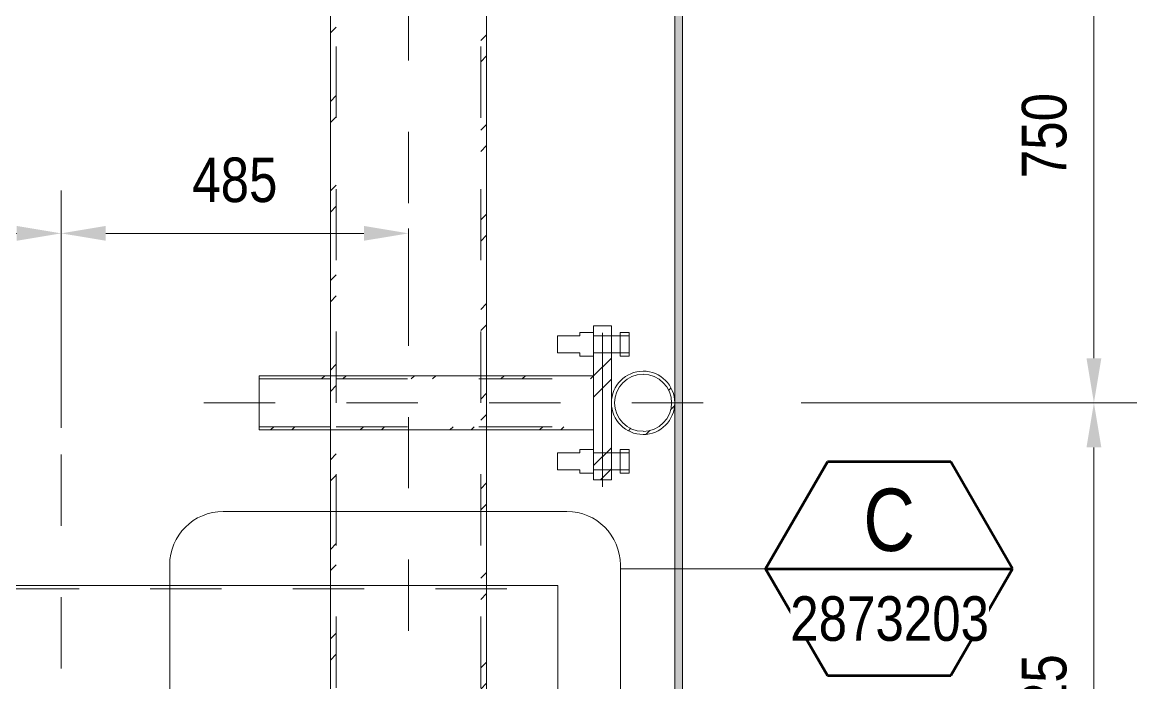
# Model space of a CAD drawing. Header units: metres. Extents: x -1109.9 to -1078.3, y 2.7 to 25.4.
# Drawn here: x -1096.538 to -1094.976, y 22.018 to 22.945 of the extents above; entities that cross this region are included whole.
import ezdxf

# ---------------------------------------------------------------- set-up
doc = ezdxf.new("R2010")
doc.units = ezdxf.units.M
doc.linetypes.add('JacobsCenter', pattern=[0.015, 0.009, -0.0015, 0.003, -0.0015])
doc.linetypes.add('JacobsDash', pattern=[0.0045, 0.003, -0.0015])
doc.layers.get('Defpoints').update_dxf_attribs({"color": 41})
for name, color, linetype, lineweight in [('A-ANNO-DIMS', 7, 'Continuous', 9), ('A-ANNO-SYMB', 7, 'Continuous', 9), ('A-DETL', 7, 'Continuous', 13), ('A-GENM', 7, 'Continuous', 35), ('A-SIGN', 7, 'Continuous', 9), ('S-BEAM', 7, 'Continuous', 50), ('S-BEAM-HDLN', 7, 'JacobsDash', 18), ('S-FSTN', 7, 'Continuous', 18)]:
    doc.layers.add(name, color=color, linetype=linetype, lineweight=lineweight)
doc.styles.add('Arial Narrow', font='ARIALN.TTF', dxfattribs={"height": 0.0625})
doc.styles.add('Arial Narrow_1', font='ARIALN.TTF', dxfattribs={"height": 0.0875})
doc.dimstyles.new('Dimension_Standard_O__mm_', dxfattribs={"dimscale": 0.3048, "dimtxt": 0.063964, "dimasz": 0.205052, "dimexe": 0.19685, "dimexo": 0.123031, "dimgap": 0.123031, "dimtad": 1, "dimdec": 0, "dimlfac": 1000, "dimzin": 0, "dimdsep": 46, "dimtxsty": 'Arial Narrow', "dimsah": 1, "dimcen": 0.09, "dimaunit": 1, "dimadec": 4, "dimazin": 0, "dimtfac": 1, "dimtdec": 4, "dimtix": 1, "dimtmove": 0, "dimatfit": 3, "dimfxl": 1, "dimtvp": 1, "dimtfill": 1, "dimtolj": 1, "dimtzin": 0, "dimlwd": 18, "dimlwe": 18, "dimarcsym": 2})
pattern_1 = [(45, (-1107.369, 22.258), (-0.0628618, 0.0628618), []), (45, (-1107.369, 22.354), (-0.0628618, 0.0628618), [])]

# ---------------------------------------------------------------- blocks, each defined once
blk = doc.blocks.new('T2D_STATIC SIGN BRACKET_BR-8_ - SIGN BRACKET 400x400-9299522-DRG-2873202 - TRUSS TYPE T1')
at = {"layer": 'A-GENM', "lineweight": 9}
h = blk.add_hatch(dxfattribs=at)
h.set_pattern_fill('FP_2', color=256, style=0, pattern_type=2)
h.set_pattern_definition(pattern_1)
h.paths.add_polyline_path([(-1107.1855, 22.3667), (-1107.174, 22.3682), (-1107.1633, 22.3726), (-1107.1541, 22.3797), (-1107.147, 22.3889), (-1107.1426, 22.3996), (-1107.1411, 22.4111), (-1107.1426, 22.4226), (-1107.147, 22.4333), (-1107.1541, 22.4426), (-1107.1633, 22.4496), (-1107.174, 22.4541), (-1107.1855, 22.4556), (-1107.197, 22.4541), (-1107.2078, 22.4496), (-1107.217, 22.4426), (-1107.224, 22.4333), (-1107.2285, 22.4226), (-1107.23, 22.4111), (-1107.2285, 22.3996), (-1107.224, 22.3889), (-1107.217, 22.3797), (-1107.2078, 22.3726), (-1107.197, 22.3682)])
h.paths.add_polyline_path([(-1107.1855, 22.3712), (-1107.1959, 22.3725), (-1107.2055, 22.3765), (-1107.2138, 22.3829), (-1107.2201, 22.3911), (-1107.2241, 22.4008), (-1107.2255, 22.4111), (-1107.2241, 22.4215), (-1107.2201, 22.4311), (-1107.2132, 22.4398), (-1107.2055, 22.4457), (-1107.1959, 22.4497), (-1107.1855, 22.4511), (-1107.1752, 22.4497), (-1107.1656, 22.4457), (-1107.1573, 22.4394), (-1107.1509, 22.4311), (-1107.1469, 22.4215), (-1107.1456, 22.4111), (-1107.1469, 22.4008), (-1107.1509, 22.3911), (-1107.1573, 22.3829), (-1107.1656, 22.3765), (-1107.1752, 22.3725)])
at = {"layer": 'S-BEAM-HDLN', "linetype": 'Continuous', "lineweight": 9}
h = blk.add_hatch(dxfattribs=at)
h.set_pattern_fill('FP_2', color=256, style=0, pattern_type=2)
h.set_pattern_definition(pattern_1)
h.paths.add_polyline_path([(-1107.6158, 20.6111), (-1107.6158, 25.1111), (-1107.624, 25.1111), (-1107.624, 20.6111)])
h.paths.add_polyline_path([(-1107.4131, 20.6111), (-1107.4049, 20.6111), (-1107.4049, 25.1111), (-1107.4131, 25.1111), (-1107.4131, 20.727)])
h = blk.add_hatch(dxfattribs=at)
h.set_pattern_fill('FP_2', color=256, style=0, pattern_type=2)
h.set_pattern_definition(pattern_1)
h.paths.add_polyline_path([(-1107.724, 22.3731), (-1107.2549, 22.3731), (-1107.2549, 22.3776), (-1107.724, 22.3776)])
h.paths.add_polyline_path([(-1107.2549, 22.4447), (-1107.2549, 22.4492), (-1107.724, 22.4492), (-1107.724, 22.4447), (-1107.3034, 22.4447)])
at = {"layer": 'S-FSTN', "lineweight": 9}
h = blk.add_hatch(dxfattribs=at)
h.set_pattern_fill('FP_2', color=256, style=0, pattern_type=2)
h.set_pattern_definition(pattern_1)
h.paths.add_polyline_path([(-1107.2549, 22.3031), (-1107.2299, 22.3031), (-1107.2299, 22.5192), (-1107.2549, 22.5192), (-1107.2549, 22.3608)])
at = {"layer": 'A-GENM', "lineweight": 13}
for p, q in [((-1107.624, 23.1275), (-1107.624, 22.4447)), ((-1107.4049, 22.4447), (-1107.4049, 23.1275)), ((-1107.2299, 22.5192), (-1107.2549, 22.5192)), ((-1107.2549, 22.5192), (-1107.2549, 22.4447)), ((-1107.2299, 22.3031), (-1107.2299, 22.5192)), ((-1107.6158, 22.4492), (-1107.724, 22.4492)), ((-1107.724, 22.4492), (-1107.724, 22.4447)), ((-1107.724, 22.4111), (-1107.724, 22.4447)), ((-1107.624, 22.4446), (-1107.624, 22.3776)), ((-1107.4131, 22.4492), (-1107.6157, 22.4492)), ((-1107.2549, 22.4492), (-1107.413, 22.4492)), ((-1107.4049, 22.3776), (-1107.4049, 22.4446)), ((-1107.2549, 22.4447), (-1107.2549, 22.4492)), ((-1107.2549, 22.4446), (-1107.2549, 22.3776)), ((-1107.724, 22.3776), (-1107.724, 22.4111)), ((-1107.724, 22.3775), (-1107.724, 22.3731)), ((-1107.624, 22.3775), (-1107.624, 21.6197)), ((-1107.4049, 21.6197), (-1107.4049, 22.3775)), ((-1107.2549, 22.3775), (-1107.2549, 22.3031)), ((-1107.2549, 22.3731), (-1107.2549, 22.3775)), ((-1107.724, 22.3731), (-1107.6158, 22.3731)), ((-1107.6157, 22.3731), (-1107.4131, 22.3731)), ((-1107.413, 22.3731), (-1107.2549, 22.3731)), ((-1107.2549, 22.3031), (-1107.2299, 22.3031))]:
    blk.add_line(p, q, dxfattribs=at)
for radius, start, end in [(0.0444, 90, 270), (0.0445, 270, 90), (0.0399, 90, 270), (0.04, 270, 90)]:
    blk.add_arc((-1107.1855, 22.4111), radius, start, end, dxfattribs=at)
at = {"layer": 'S-BEAM-HDLN', "lineweight": 13}
for p, q in [((-1107.6158, 25.1111), (-1107.6158, 21.1502)), ((-1107.4131, 25.1111), (-1107.4131, 21.1502)), ((-1107.724, 22.4447), (-1107.6158, 22.4447)), ((-1107.6157, 22.4447), (-1107.4131, 22.4447)), ((-1107.413, 22.4447), (-1107.2549, 22.4447)), ((-1107.724, 22.3776), (-1107.6158, 22.3776)), ((-1107.6157, 22.3776), (-1107.4131, 22.3776)), ((-1107.413, 22.3776), (-1107.2549, 22.3776))]:
    blk.add_line(p, q, dxfattribs=at)
at = {"layer": 'S-FSTN', "lineweight": 13}
for p, q in [((-1107.274, 22.5052), (-1107.3057, 22.5052)), ((-1107.3057, 22.5052), (-1107.3057, 22.4812)), ((-1107.2549, 22.5099), (-1107.274, 22.5099)), ((-1107.274, 22.5099), (-1107.274, 22.5052)), ((-1107.2549, 22.5052), (-1107.2549, 22.5099)), ((-1107.2049, 22.5052), (-1107.2549, 22.5052)), ((-1107.2049, 22.5099), (-1107.2176, 22.5099)), ((-1107.2176, 22.5099), (-1107.2176, 22.4764)), ((-1107.2049, 22.4764), (-1107.2049, 22.5099)), ((-1107.2049, 22.4812), (-1107.2049, 22.5052)), ((-1107.3057, 22.4812), (-1107.274, 22.4812)), ((-1107.274, 22.4812), (-1107.274, 22.4764)), ((-1107.274, 22.4764), (-1107.2549, 22.4764)), ((-1107.2549, 22.4764), (-1107.2549, 22.4812)), ((-1107.2549, 22.4812), (-1107.2049, 22.4812)), ((-1107.2176, 22.4764), (-1107.2049, 22.4764)), ((-1107.274, 22.3411), (-1107.3057, 22.3411)), ((-1107.3057, 22.3411), (-1107.3057, 22.3171)), ((-1107.2549, 22.3458), (-1107.274, 22.3458)), ((-1107.274, 22.3458), (-1107.274, 22.3411)), ((-1107.2549, 22.3411), (-1107.2549, 22.3458)), ((-1107.2049, 22.3411), (-1107.2549, 22.3411)), ((-1107.2049, 22.3458), (-1107.2176, 22.3458)), ((-1107.2176, 22.3458), (-1107.2176, 22.3123)), ((-1107.2049, 22.3123), (-1107.2049, 22.3458)), ((-1107.2049, 22.3171), (-1107.2049, 22.3411)), ((-1107.3057, 22.3171), (-1107.274, 22.3171)), ((-1107.274, 22.3171), (-1107.274, 22.3123)), ((-1107.2549, 22.3123), (-1107.2549, 22.3171)), ((-1107.2549, 22.3171), (-1107.2049, 22.3171)), ((-1107.274, 22.3123), (-1107.2549, 22.3123)), ((-1107.2176, 22.3123), (-1107.2049, 22.3123))]:
    blk.add_line(p, q, dxfattribs=at)
blk = doc.blocks.new('N5S-AWS-001 SIGN4 - N5S-AWS-001 SIGN-9299525-DRG-2873202 - TRUSS TYPE T1')
at = {"layer": 'A-SIGN', "true_color": 0xc0c0c0}
blk.add_hatch(color=9, dxfattribs=at).paths.add_polyline_path([(-1107.1303, 20.6112), (-1107.1303, 25.1111), (-1107.1408, 25.1111), (-1107.1408, 20.6112)])
at = {"layer": 'A-SIGN', "lineweight": 18}
for p, q in [((-1107.1408, 25.1111), (-1107.1408, 20.6112)), ((-1107.1303, 20.6112), (-1107.1303, 25.1111))]:
    blk.add_line(p, q, dxfattribs=at)
blk = doc.blocks.new('WGA22_Str_Fra_Steel_CHS - 273_1x4_8 CHS-V8-DRG-2873202 - TRUSS TYPE T1')
at = {"layer": 'A-DETL', "linetype": 'JacobsDash', "lineweight": 18}
blk.add_line((-1110.4765, 22.1501), (-1107.3051, 22.1501), dxfattribs=at)
blk = doc.blocks.new('Drafting View - SheetRef-4900799-DRG-2873202 - TRUSS TYPE T1')
at = {"layer": 'A-ANNO-SYMB', "lineweight": 50}
for p, q in [((-1108.121, 23.7792), (-1108.2077, 23.6291)), ((-1107.9479, 23.7792), (-1108.121, 23.7792)), ((-1107.8613, 23.6292), (-1107.9479, 23.7792)), ((-1108.2077, 23.6292), (-1107.8613, 23.6292)), ((-1108.2077, 23.6291), (-1108.1211, 23.4792)), ((-1107.9479, 23.4792), (-1107.8613, 23.6292)), ((-1108.1211, 23.4792), (-1107.9479, 23.4792))]:
    blk.add_line(p, q, dxfattribs=at)
blk = doc.blocks.new('DIMBLOCK26-DRG-2873202 - TRUSS TYPE T1')
at = {"layer": 'A-ANNO-DIMS', "color": 0, "lineweight": 18, "transparency": 16777216}
for p, q in [((-1095.4463, 22.4111), (-1094.9757, 22.4111)), ((-1095.0357, 21.6486), (-1095.0357, 22.3486)), ((-1095.2031, 21.5861), (-1094.9757, 21.5861))]:
    blk.add_line(p, q, dxfattribs=at)
at = {"layer": 'A-ANNO-DIMS', "color": 0, "transparency": 16777216}
for points in [[(-1095.0461, 22.3486), (-1095.0253, 22.3486), (-1095.0357, 22.4111)], [(-1095.0461, 21.6486), (-1095.0253, 21.6486), (-1095.0357, 21.5861)]]:
    blk.add_solid(points, dxfattribs=at)
at = {"layer": 'Defpoints', "color": 0, "transparency": 16777216}
for p in [(-1095.4838, 22.4111), (-1095.0357, 22.4111), (-1095.2406, 21.5861)]:
    blk.add_point(p, dxfattribs=at)
at = {"layer": 'A-ANNO-DIMS', "color": 0, "lineweight": 18, "transparency": 16777216, "insert": (-1095.1051, 21.9986), "char_height": 0.0625, "width": 0.142549, "attachment_point": 5, "rotation": 90, "style": 'Arial Narrow', "bg_fill": 3, "box_fill_scale": 1.1, "bg_fill_color": 256, "bg_fill_true_color": 13158600, "bg_fill_transparency": 0}
blk.add_mtext('\\A1;825', dxfattribs=at)
blk = doc.blocks.new('DIMBLOCK27-DRG-2873202 - TRUSS TYPE T1')
at = {"layer": 'A-ANNO-DIMS', "color": 0, "lineweight": 18, "transparency": 16777216}
for p, q in [((-1095.4463, 23.1611), (-1094.9757, 23.1611)), ((-1095.0357, 22.4736), (-1095.0357, 23.0986)), ((-1095.4463, 22.4111), (-1094.9757, 22.4111))]:
    blk.add_line(p, q, dxfattribs=at)
at = {"layer": 'A-ANNO-DIMS', "color": 0, "transparency": 16777216}
for points in [[(-1095.0461, 23.0986), (-1095.0253, 23.0986), (-1095.0357, 23.1611)], [(-1095.0461, 22.4736), (-1095.0253, 22.4736), (-1095.0357, 22.4111)]]:
    blk.add_solid(points, dxfattribs=at)
at = {"layer": 'Defpoints', "color": 0, "transparency": 16777216}
for p in [(-1095.4838, 23.1611), (-1095.0357, 23.1611), (-1095.4838, 22.4111)]:
    blk.add_point(p, dxfattribs=at)
at = {"layer": 'A-ANNO-DIMS', "color": 0, "lineweight": 18, "transparency": 16777216, "insert": (-1095.1051, 22.7861), "char_height": 0.0625, "width": 0.142549, "attachment_point": 5, "rotation": 90, "style": 'Arial Narrow', "bg_fill": 3, "box_fill_scale": 1.1, "bg_fill_color": 256, "bg_fill_true_color": 13158600, "bg_fill_transparency": 0}
blk.add_mtext('\\A1;750', dxfattribs=at)
blk = doc.blocks.new('DIMBLOCK37-DRG-2873202 - TRUSS TYPE T1')
at = {"layer": 'A-ANNO-DIMS', "color": 0, "lineweight": 18, "transparency": 16777216}
for p, q in [((-1097.0838, 22.3759), (-1097.0838, 22.7089)), ((-1096.4838, 22.3759), (-1096.4838, 22.7089)), ((-1097.0213, 22.6489), (-1096.5463, 22.6489))]:
    blk.add_line(p, q, dxfattribs=at)
at = {"layer": 'A-ANNO-DIMS', "color": 0, "transparency": 16777216}
for points in [[(-1097.0213, 22.6593), (-1097.0213, 22.6385), (-1097.0838, 22.6489)], [(-1096.5463, 22.6593), (-1096.5463, 22.6385), (-1096.4838, 22.6489)]]:
    blk.add_solid(points, dxfattribs=at)
at = {"layer": 'Defpoints', "color": 0, "transparency": 16777216}
for p in [(-1096.4838, 22.6489), (-1097.0838, 22.3384), (-1096.4838, 22.3384)]:
    blk.add_point(p, dxfattribs=at)
at = {"layer": 'A-ANNO-DIMS', "color": 0, "lineweight": 18, "transparency": 16777216, "insert": (-1096.7838, 22.7183), "char_height": 0.0625, "width": 0.142549, "attachment_point": 5, "style": 'Arial Narrow', "bg_fill": 3, "box_fill_scale": 1.1, "bg_fill_color": 256, "bg_fill_true_color": 13158600, "bg_fill_transparency": 0}
blk.add_mtext('\\A1;600', dxfattribs=at)
blk = doc.blocks.new('DIMBLOCK38-DRG-2873202 - TRUSS TYPE T1')
at = {"layer": 'A-ANNO-DIMS', "color": 0, "lineweight": 18, "transparency": 16777216}
for p, q in [((-1096.4838, 22.3759), (-1096.4838, 22.7089)), ((-1096.4213, 22.6489), (-1096.0593, 22.6489)), ((-1095.9968, 22.6556), (-1095.9968, 22.5889))]:
    blk.add_line(p, q, dxfattribs=at)
at = {"layer": 'A-ANNO-DIMS', "color": 0, "transparency": 16777216}
for points in [[(-1096.4213, 22.6593), (-1096.4213, 22.6385), (-1096.4838, 22.6489)], [(-1096.0593, 22.6593), (-1096.0593, 22.6385), (-1095.9968, 22.6489)]]:
    blk.add_solid(points, dxfattribs=at)
at = {"layer": 'Defpoints', "color": 0, "transparency": 16777216}
for p in [(-1095.9968, 22.6931), (-1095.9968, 22.6489), (-1096.4838, 22.3384)]:
    blk.add_point(p, dxfattribs=at)
at = {"layer": 'A-ANNO-DIMS', "color": 0, "lineweight": 18, "transparency": 16777216, "insert": (-1096.2403, 22.7236), "char_height": 0.0625, "width": 0.142549, "attachment_point": 5, "style": 'Arial Narrow', "bg_fill": 3, "box_fill_scale": 1.1, "bg_fill_color": 256, "bg_fill_true_color": 13158600, "bg_fill_transparency": 0}
blk.add_mtext('\\A1;485\u200e', dxfattribs=at)

msp = doc.modelspace()

# ---------------------------------------------------------------- linework, layer by layer
at = {"layer": 'A-ANNO-SYMB', "lineweight": 18}
for p, q in [((-1095.7747, 22.2586), (-1096.2567, 22.2586)), ((-1096.3317, 22.1836), (-1096.3317, 21.851)), ((-1095.6997, 21.851), (-1095.6997, 22.1836)), ((-1095.6997, 22.1783), (-1095.4961, 22.1783))]:
    msp.add_line(p, q, dxfattribs=at)
for centre, start, end in [((-1096.2567, 22.1836), 90, 180), ((-1095.7747, 22.1836), 0, 90)]:
    msp.add_arc(centre, 0.075, start, end, dxfattribs=at)
at = {"layer": 'A-DETL', "linetype": 'JacobsCenter'}
for p, q in [((-1095.9968, 20.4912), (-1095.9968, 25.1712)), ((-1096.2838, 22.4111), (-1095.4838, 22.4111)), ((-1096.4838, 22.3384), (-1096.4838, 20.7584))]:
    msp.add_line(p, q, dxfattribs=at)
at = {"layer": 'A-DETL', "lineweight": 18}
msp.add_line((-1095.7248, 22.5092), (-1095.7248, 22.2931), dxfattribs=at)
at = {"layer": 'A-DETL', "linetype": 'JacobsDash', "lineweight": 18}
msp.add_line((-1098.9588, 22.1501), (-1095.7874, 22.1501), dxfattribs=at)
at = {"layer": 'S-BEAM', "lineweight": 13}
for p, q in [((-1096.0982, 22.1549), (-1098.9491, 22.1549)), ((-1095.8955, 22.1549), (-1096.0981, 22.1549)), ((-1095.7874, 22.1549), (-1095.8954, 22.1549)), ((-1095.7874, 22.1501), (-1095.7874, 22.1549)), ((-1095.7874, 22.1501), (-1095.7874, 22.0184)), ((-1095.7874, 22.0184), (-1095.7874, 21.8867))]:
    msp.add_line(p, q, dxfattribs=at)

# ---------------------------------------------------------------- block references
at = {"layer": 'A-ANNO-SYMB', "lineweight": 50}
msp.add_blockref('Drafting View - SheetRef-4900799-DRG-2873202 - TRUSS TYPE T1', (12.7116, -1.4509), dxfattribs=at)
at = {"layer": 'A-DETL', "linetype": 'JacobsDash', "lineweight": 18}
msp.add_blockref('WGA22_Str_Fra_Steel_CHS - 273_1x4_8 CHS-V8-DRG-2873202 - TRUSS TYPE T1', (11.5176, 0), dxfattribs=at)
at = {"layer": 'A-SIGN'}
msp.add_blockref('N5S-AWS-001 SIGN4 - N5S-AWS-001 SIGN-9299525-DRG-2873202 - TRUSS TYPE T1', (11.5176, 0), dxfattribs=at)
at = {"layer": 'S-BEAM-HDLN', "lineweight": 13}
msp.add_blockref('T2D_STATIC SIGN BRACKET_BR-8_ - SIGN BRACKET 400x400-9299522-DRG-2873202 - TRUSS TYPE T1', (11.5176, 0), dxfattribs=at)

# ---------------------------------------------------------------- next in the draw order: texts
at = {"layer": 'A-ANNO-SYMB', "insert": (-1095.359, 22.2907), "char_height": 0.0875, "attachment_point": 1, "style": 'Arial Narrow_1', "bg_fill": 3, "box_fill_scale": 1, "bg_fill_color": 256, "bg_fill_transparency": 0}
msp.add_mtext('C', dxfattribs=at)
at = {"layer": 'A-ANNO-SYMB', "insert": (-1095.4615, 22.1397), "char_height": 0.0625, "attachment_point": 1, "style": 'Arial Narrow', "bg_fill": 3, "box_fill_scale": 1, "bg_fill_color": 256, "bg_fill_true_color": 13158600, "bg_fill_transparency": 0}
msp.add_mtext('2873203', dxfattribs=at)

# ---------------------------------------------------------------- next in the draw order: dimensions: what is measured, and where the dimension line sits
at = {"layer": 'A-ANNO-DIMS', "lineweight": 18}
dim = msp.add_linear_dim(base=(-1096.4838, 22.6489), p1=(-1097.0838, 22.3384), p2=(-1096.4838, 22.3384), dimstyle='Dimension_Standard_O__mm_', override={"dimpost": '<>', "dimfxl": 0.6}, dxfattribs=at)
dim.commit()
dim.dimension.update_dxf_attribs({"geometry": 'DIMBLOCK37-DRG-2873202 - TRUSS TYPE T1', "text_midpoint": (-1096.7838, 22.7183)})

# ---------------------------------------------------------------- next in the draw order: dimensions: what is measured, and where the dimension line sits
dim = msp.add_linear_dim(base=(-1095.9968, 22.6489), p1=(-1096.4838, 22.3384), p2=(-1095.9968, 22.6931), text='485\u200e', dimstyle='Dimension_Standard_O__mm_', override={"dimpost": '<>', "dimfxl": 0.602493}, dxfattribs=at)
dim.commit()
dim.dimension.update_dxf_attribs({"geometry": 'DIMBLOCK38-DRG-2873202 - TRUSS TYPE T1', "text_midpoint": (-1096.2403, 22.7236)})
dim = msp.add_linear_dim(base=(-1095.0357, 22.4111), p1=(-1095.2406, 21.5861), p2=(-1095.4838, 22.4111), angle=90, dimstyle='Dimension_Standard_O__mm_', override={"dimpost": '<>', "dimfxl": 0.860104}, dxfattribs=at)
dim.commit()
dim.dimension.update_dxf_attribs({"geometry": 'DIMBLOCK26-DRG-2873202 - TRUSS TYPE T1', "text_midpoint": (-1095.1051, 21.9986)})

# ---------------------------------------------------------------- next in the draw order: dimensions: what is measured, and where the dimension line sits
dim = msp.add_linear_dim(base=(-1095.0357, 23.1611), p1=(-1095.4838, 22.4111), p2=(-1095.4838, 23.1611), angle=90, dimstyle='Dimension_Standard_O__mm_', override={"dimpost": '<>', "dimfxl": 0.75}, dxfattribs=at)
dim.commit()
dim.dimension.update_dxf_attribs({"geometry": 'DIMBLOCK27-DRG-2873202 - TRUSS TYPE T1', "text_midpoint": (-1095.1051, 22.7861)})

doc.saveas('drawing.dxf')
